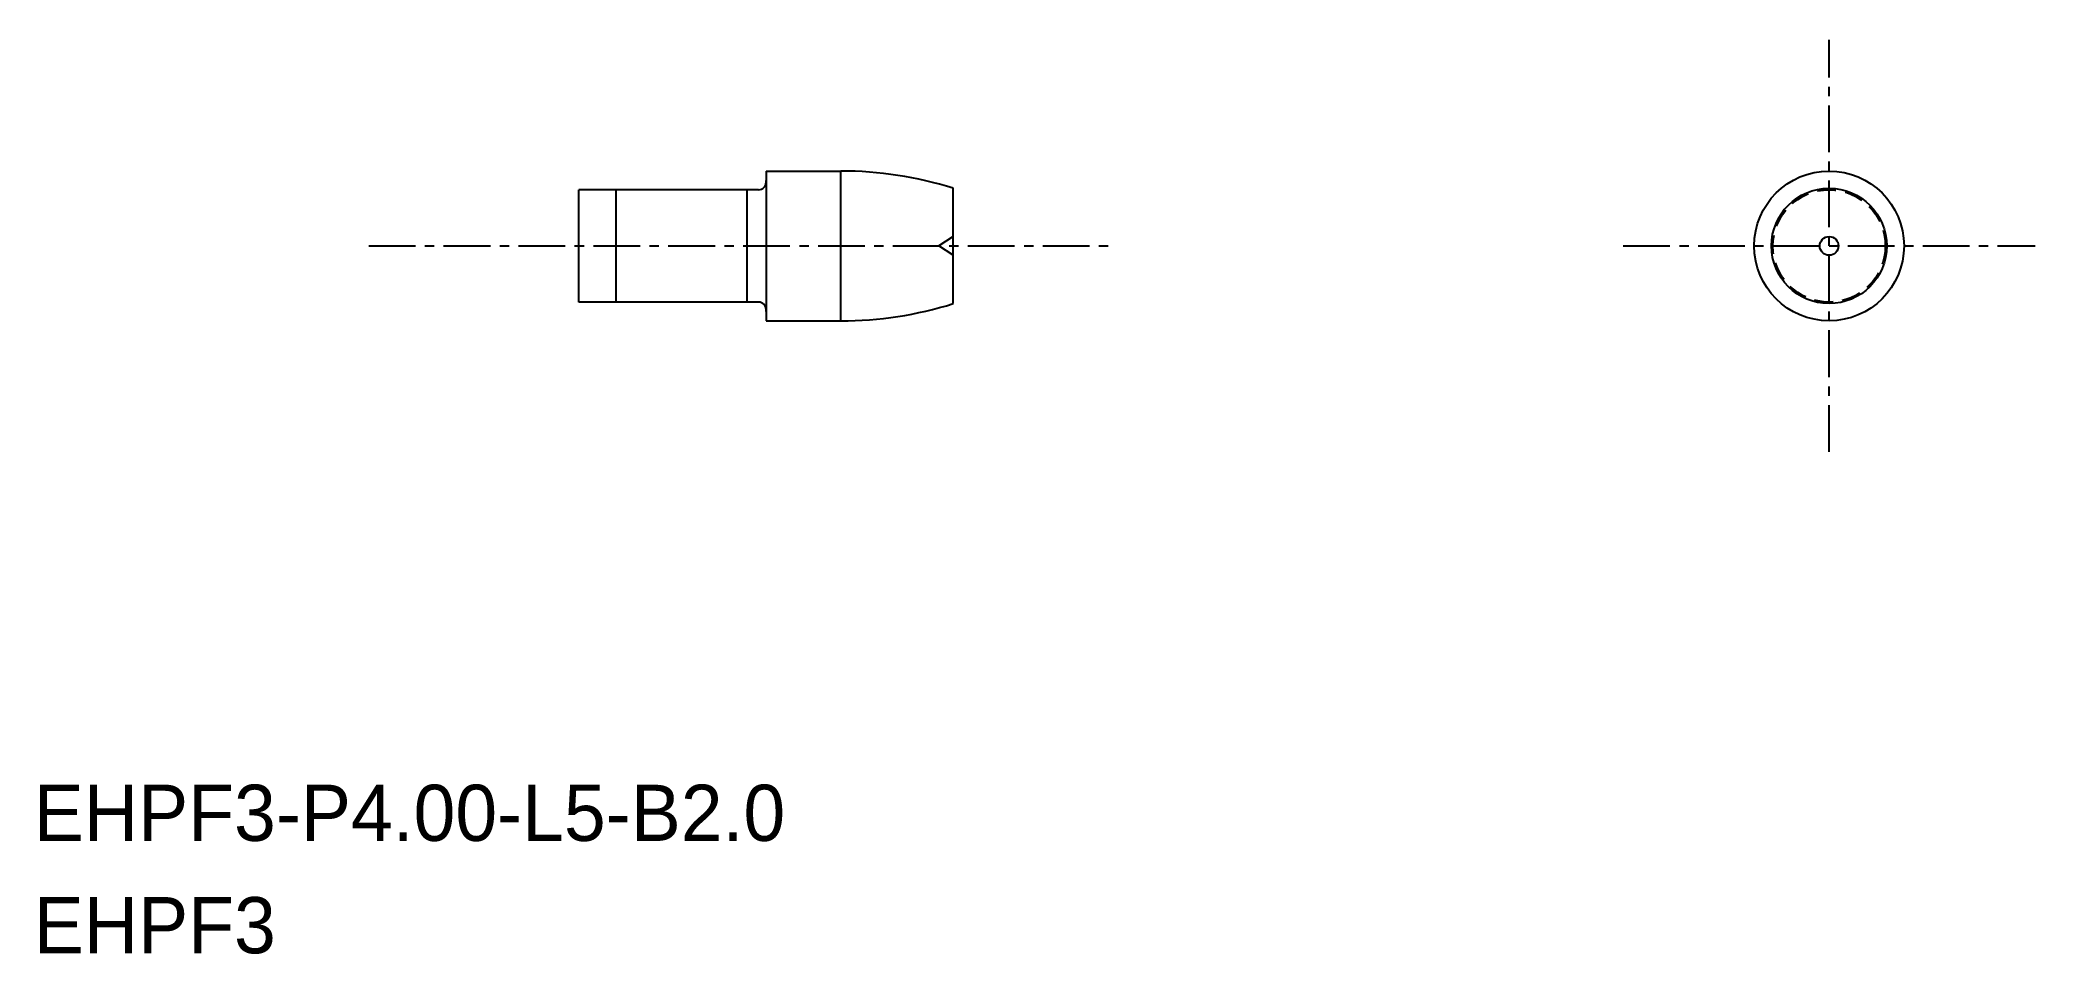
# Model space of a CAD drawing. Extents: x -1848.8 to -1795.5, y -453.1 to -428.7.
import ezdxf

# ---------------------------------------------------------------- set-up
doc = ezdxf.new("R2010")
doc.units = 0
doc.linetypes.add('CENTER', pattern=[2, 1.25, -0.25, 0.25, -0.25])
doc.linetypes.add('DASHED', pattern=[0.75, 0.5, -0.25])
doc.layers.get('0').update_dxf_attribs({"linetype": 'CONTINUOUS'})
doc.layers.add('CENTER', color=1, linetype='CENTER')

msp = doc.modelspace()

# ---------------------------------------------------------------- linework, layer by layer
at = {"color": 7, "linetype": 'CONTINUOUS'}
for p, q in [((-1829.367, -432.178), (-1827.367, -432.178)), ((-1829.367, -432.178), (-1829.367, -436.178)), ((-1829.367, -432.478), (-1829.367, -432.428)), ((-1827.367, -436.178), (-1827.367, -432.178)), ((-1824.367, -435.718), (-1824.367, -432.639)), ((-1834.367, -435.678), (-1834.367, -432.678)), ((-1829.567, -432.678), (-1834.367, -432.678)), ((-1833.367, -435.678), (-1833.367, -432.678)), ((-1829.867, -435.678), (-1829.867, -432.678)), ((-1829.567, -435.678), (-1834.367, -435.678)), ((-1829.367, -435.928), (-1829.367, -435.878)), ((-1829.367, -436.178), (-1827.367, -436.178))]:
    msp.add_line(p, q, dxfattribs=at)
at = {"color": 3}
for p in [(-1824.367, -433.929), (-1824.367, -434.428)]:
    msp.add_line(p, (-1824.752, -434.178), dxfattribs=at)
at = {"color": 7, "linetype": 'CONTINUOUS'}
msp.add_circle((-1800.977, -434.178), 2, dxfattribs=at)
for radius in [1.539, 0.25]:
    msp.add_circle((-1800.977, -434.178), radius)
at = {"color": 3, "linetype": 'DASHED'}
msp.add_circle((-1800.977, -434.178), 1.5, dxfattribs=at)
at = {"color": 7, "linetype": 'CONTINUOUS'}
for centre, start, end in [((-1829.567, -432.478), 270, 0), ((-1829.567, -435.878), 0, 90)]:
    msp.add_arc(centre, 0.2, start, end, dxfattribs=at)
for centre, start, end in [((-1827.367, -442.178), 72.5424, 90), ((-1827.367, -426.178), 270, 287.4576)]:
    msp.add_arc(centre, 10, start, end)
at = {"layer": 'CENTER', "color": 1, "linetype": 'CENTER'}
for p, q in [((-1800.977, -439.678), (-1800.977, -428.678)), ((-1839.977, -434.178), (-1819.977, -434.178)), ((-1806.477, -434.178), (-1795.477, -434.178))]:
    msp.add_line(p, q, dxfattribs=at)

# ---------------------------------------------------------------- texts
for s, p in [('EHPF3-P4.00-L5-B2.0', (-1848.922, -450.061)), ('EHPF3', (-1848.922, -453.061))]:
    msp.add_text(s, height=1.5).set_placement(p)

doc.saveas('drawing.dxf')
